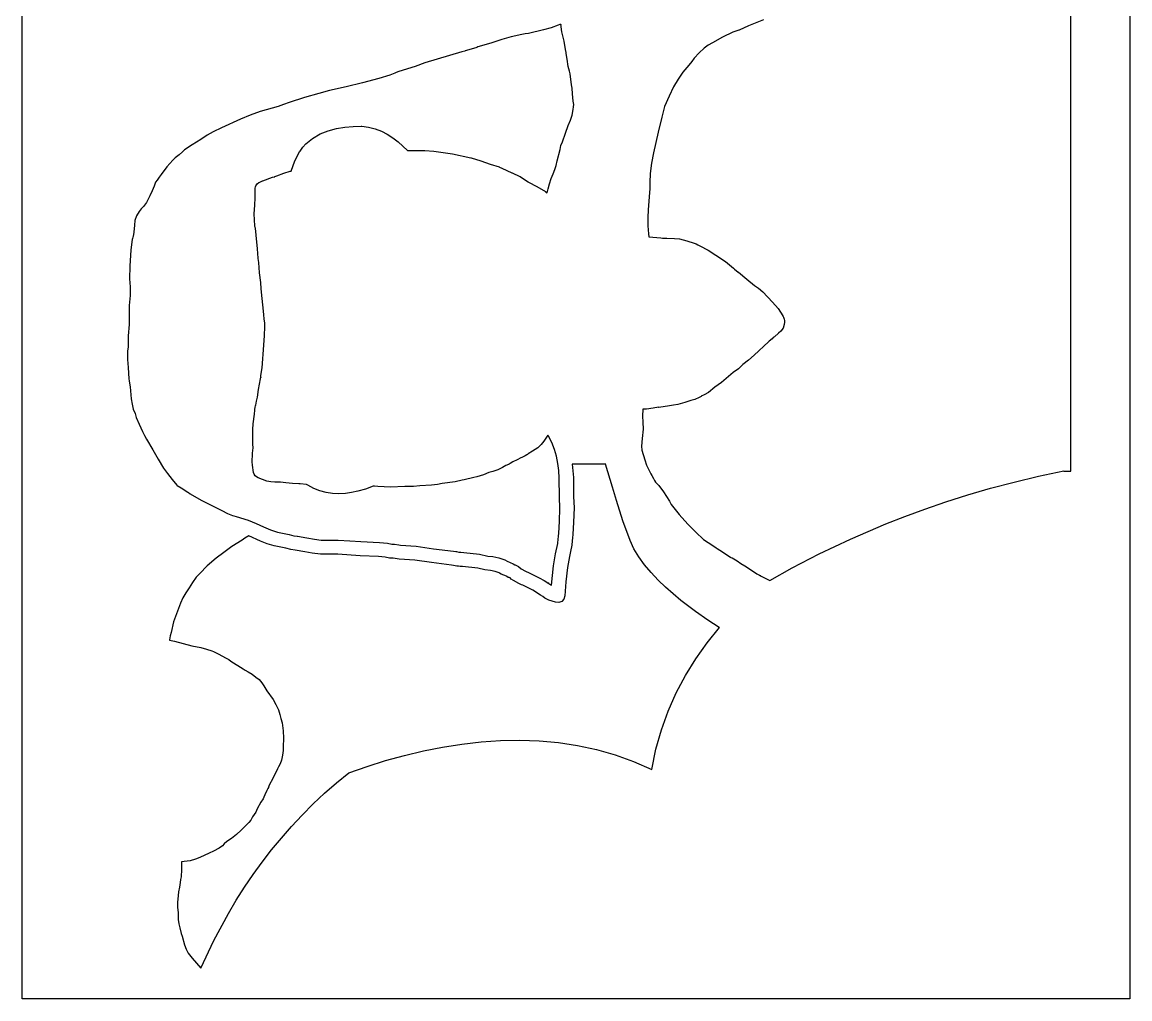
# Model space of a CAD drawing. Extents: x 2 to 598, y 977 to 2998.
# Drawn here: x 2 to 379.6, y 1807 to 2139.8 of the extents above; entities that cross this region are included whole.
import ezdxf

# ---------------------------------------------------------------- set-up
doc = ezdxf.new("R2010")
doc.units = 0

msp = doc.modelspace()

# ---------------------------------------------------------------- linework, layer by layer
at = {"layer": 'Calque 1'}
for p, q in [((359.499, 1986.87), (359.499, 2166.13)), ((179.75628, 2137.17828), (174.58244, 2135.97318)), ((182.304131, 2137.90999), (179.75628, 2137.17828)), ((184.7136, 2138.80712), (182.304131, 2137.90999)), ((185.3301, 2139.08669), (184.7136, 2138.80712)), ((185.5952, 2139.10479), (185.3301, 2139.08669)), ((185.595597, 2139.10767), (185.5952, 2139.10479)), ((185.948547, 2136.58792), (185.595597, 2139.10767)), ((246.27178, 2137.13287), (244.2595, 2136.45333)), ((246.35858, 2137.17007), (246.27178, 2137.13287)), ((249.59559, 2138.59531), (246.35858, 2137.17007)), ((254.75806, 2140.58588), (249.59559, 2138.59531)), ((165.474129, 2133.946719), (162.14547, 2132.79612)), ((168.66703, 2134.89418), (165.474129, 2133.946719)), ((172.3557, 2135.59129), (168.66703, 2134.89418)), ((173.41351, 2135.83831), (172.3557, 2135.59129)), ((174.58244, 2135.97318), (173.41351, 2135.83831)), ((186.740227, 2133.40259), (185.948547, 2136.58792)), ((187.194987, 2130.51077), (186.740227, 2133.40259)), ((240.741517, 2134.721778), (237.28421, 2132.78792)), ((244.2595, 2136.45333), (240.741517, 2134.721778)), ((151.89705, 2129.74566), (143.434, 2127.18974)), ((152.88045, 2130.00559), (151.89705, 2129.74566)), ((152.97135, 2130.02109), (152.88045, 2130.00559)), ((155.03686, 2130.58643), (152.97135, 2130.02109)), ((156.96181, 2131.19621), (155.03686, 2130.58643)), ((157.36178, 2131.39258), (156.96181, 2131.19621)), ((157.74884, 2131.51402), (157.36178, 2131.39258)), ((162.14547, 2132.79612), (157.74884, 2131.51402)), ((187.451297, 2129.49637), (187.194987, 2130.51077)), ((234.48387, 2131.03144), (232.742305, 2129.431359)), ((235.837919, 2131.99191), (234.48387, 2131.03144)), ((237.28421, 2132.78792), (235.837919, 2131.99191)), ((139.31022, 2126.00997), (135.98277, 2124.75165)), ((143.434, 2127.18974), (139.31022, 2126.00997)), ((187.447783, 2129.485911), (187.451297, 2129.49637)), ((187.481999, 2129.232134), (187.447783, 2129.485911)), ((187.589277, 2128.42873), (187.481999, 2129.232134)), ((187.731387, 2127.25723), (187.589277, 2128.42873)), ((188.159777, 2124.7256), (187.731387, 2127.25723)), ((230.31151, 2126.46066), (229.30486, 2125.17185)), ((231.07994, 2127.63216), (230.31151, 2126.46066)), ((232.742305, 2129.431359), (231.07994, 2127.63216)), ((129.00491, 2122.44533), (127.32387, 2121.82728)), ((129.30308, 2122.58279), (129.00491, 2122.44533)), ((129.48033, 2122.70733), (129.30308, 2122.58279)), ((130.37123, 2123.04167), (129.48033, 2122.70733)), ((135.98277, 2124.75165), (130.37123, 2123.04167)), ((188.551487, 2123.20114), (188.159777, 2124.7256)), ((188.756127, 2122.19759), (188.551487, 2123.20114)), ((189.207777, 2118.53321), (188.756127, 2122.19759)), ((227.2347, 2122.76734), (225.572302, 2120.41275)), ((229.30486, 2125.17185), (227.2347, 2122.76734)), ((118.041789, 2119.159268), (112.50149, 2117.8208)), ((123.62849, 2120.65267), (118.041789, 2119.159268)), ((127.32387, 2121.82728), (123.62849, 2120.65267)), ((189.497687, 2117.4077), (189.207777, 2118.53321)), ((225.572302, 2120.41275), (224.02818, 2117.77385)), ((103.14547, 2115.48348), (98.25016, 2114.14971)), ((106.74008, 2116.5475), (103.14547, 2115.48348)), ((112.50149, 2117.8208), (106.74008, 2116.5475)), ((189.640259, 2115.442206), (189.497687, 2117.4077)), ((189.808257, 2112.97851), (189.640259, 2115.442206)), ((222.58279, 2114.66913), (220.98288, 2111.08433)), ((224.02818, 2117.77385), (222.58279, 2114.66913)), ((89.22643, 2111.14162), (83.0821, 2109.36706)), ((91.1121, 2111.75192), (89.22643, 2111.14162)), ((92.96418, 2112.4356), (91.1121, 2111.75192)), ((98.25016, 2114.14971), (92.96418, 2112.4356)), ((190.025817, 2111.7915), (189.808257, 2112.97851)), ((189.866097, 2110.06138), (189.980817, 2110.99775)), ((189.980817, 2110.99775), (190.025817, 2111.7915)), ((220.98288, 2111.08433), (220.05943, 2107.47473)), ((79.751196, 2108.16457), (76.459609, 2106.824565)), ((83.0821, 2109.36706), (79.751196, 2108.16457)), ((188.896127, 2106.39235), (189.481274, 2108.135886)), ((189.481274, 2108.135886), (189.866097, 2110.06138)), ((220.05943, 2107.47473), (218.76131, 2102.34895)), ((69.947, 2103.82889), (67.1234, 2102.52665)), ((76.459609, 2106.824565), (69.947, 2103.82889)), ((106.274406, 2102.840756), (109.109486, 2103.608673)), ((109.109486, 2103.608673), (111.987903, 2104.08967)), ((111.987903, 2104.08967), (114.84228, 2104.331936)), ((114.84228, 2104.331936), (117.605237, 2104.38366)), ((117.605237, 2104.38366), (117.741667, 2104.37866)), ((117.741667, 2104.37866), (120.087374, 2104.072774)), ((120.087374, 2104.072774), (122.321692, 2103.498128)), ((122.321692, 2103.498128), (124.444794, 2102.684793)), ((187.177377, 2101.98952), (188.094117, 2104.68548)), ((188.094117, 2104.68548), (188.896127, 2106.39235)), ((62.90299, 2099.90355), (59.933013, 2098.08668)), ((65.069333, 2101.308861), (62.90299, 2099.90355)), ((67.1234, 2102.52665), (65.069333, 2101.308861)), ((98.702979, 2098.333597), (101.003774, 2100.251407)), ((101.003774, 2100.251407), (103.550042, 2101.737731)), ((103.550042, 2101.737731), (106.274406, 2102.840756)), ((124.444794, 2102.684793), (126.456851, 2101.662841)), ((126.456851, 2101.662841), (128.358034, 2100.462343)), ((128.358034, 2100.462343), (130.148517, 2099.113369)), ((186.146427, 2099.06153), (187.177377, 2101.98952)), ((218.76131, 2102.34895), (217.186494, 2095.29026)), ((56.624822, 2095.70484), (55.496212, 2094.60155)), ((57.35191, 2096.32702), (56.624822, 2095.70484)), ((59.933013, 2098.08668), (57.35191, 2096.32702)), ((94.918253, 2092.60644), (96.676277, 2095.87671)), ((96.676277, 2095.87671), (96.715037, 2095.93611)), ((96.715037, 2095.93611), (97.66569, 2097.197825)), ((97.66569, 2097.197825), (98.702979, 2098.333597)), ((130.148517, 2099.113369), (133.398067, 2096.09028)), ((133.398067, 2096.09028), (136.297627, 2096.07478)), ((136.297627, 2096.07478), (139.244906, 2096.087355)), ((139.244906, 2096.087355), (142.287967, 2095.90838)), ((142.287967, 2095.90838), (142.336567, 2095.90138)), ((142.336567, 2095.90138), (148.697417, 2094.94846)), ((184.386327, 2092.57252), (185.381617, 2096.42913)), ((185.381617, 2096.42913), (185.628117, 2097.7629)), ((185.628117, 2097.7629), (186.146427, 2099.06153)), ((53.397111, 2092.79236), (51.372316, 2090.500993)), ((54.213082, 2093.56389), (53.397111, 2092.79236)), ((55.496212, 2094.60155), (54.213082, 2093.56389)), ((93.672847, 2089.11795), (94.918253, 2092.60644)), ((148.697417, 2094.94846), (154.991097, 2093.59506)), ((154.991097, 2093.59506), (155.014297, 2093.58806)), ((155.014297, 2093.58806), (158.391867, 2092.57882)), ((158.391867, 2092.57882), (161.516747, 2091.47966)), ((184.082987, 2091.01189), (184.386327, 2092.57252)), ((217.186494, 2095.29026), (216.540978, 2091.779693)), ((51.372316, 2090.500993), (49.376171, 2087.91927)), ((88.773408, 2087.49898), (91.190116, 2088.368622)), ((91.190116, 2088.368622), (93.410848, 2089.02705)), ((93.410848, 2089.02705), (93.672847, 2089.11795)), ((161.516747, 2091.47966), (161.546747, 2091.46966)), ((161.546747, 2091.46966), (164.593587, 2090.49142)), ((164.593587, 2090.49142), (164.683487, 2090.46252)), ((164.683487, 2090.46252), (164.715487, 2090.44652)), ((164.715487, 2090.44652), (165.475647, 2090.06205)), ((165.475647, 2090.06205), (165.485647, 2090.05905)), ((165.485647, 2090.05905), (168.956747, 2088.51702)), ((168.956747, 2088.51702), (169.002747, 2088.49582)), ((169.002747, 2088.49582), (171.657887, 2087.25455)), ((182.321282, 2086.56955), (182.999934, 2088.209144)), ((182.999934, 2088.209144), (183.626481, 2089.677338)), ((183.626481, 2089.677338), (184.082987, 2091.01189)), ((216.05657, 2088.28575), (215.97747, 2085.15623)), ((216.540978, 2091.779693), (216.05657, 2088.28575)), ((47.458459, 2085.28687), (47.037813, 2083.93812)), ((47.997444, 2085.9907), (47.458459, 2085.28687)), ((48.719364, 2087.06557), (47.997444, 2085.9907)), ((49.376171, 2087.91927), (48.719364, 2087.06557)), ((81.676479, 2084.057649), (82.126259, 2084.71162)), ((82.126259, 2084.71162), (82.714463, 2085.243161)), ((82.714463, 2085.243161), (83.008893, 2085.3674)), ((83.008893, 2085.3674), (83.482766, 2085.58702)), ((83.482766, 2085.58702), (83.898872, 2085.759977)), ((83.898872, 2085.759977), (83.990228, 2085.79321)), ((83.990228, 2085.79321), (84.018138, 2085.80351)), ((84.018138, 2085.80351), (87.317678, 2086.97243)), ((87.317678, 2086.97243), (87.345588, 2086.98273)), ((87.345588, 2086.98273), (88.119184, 2087.16515)), ((88.119184, 2087.16515), (88.179924, 2087.221279)), ((88.179924, 2087.221279), (88.773408, 2087.49898)), ((171.657887, 2087.25455), (171.710087, 2087.22975)), ((171.710087, 2087.22975), (171.896127, 2087.10987)), ((171.896127, 2087.10987), (174.515087, 2085.42263)), ((174.515087, 2085.42263), (174.613287, 2085.35903)), ((174.613287, 2085.35903), (177.451877, 2083.84698)), ((181.326567, 2083.08266), (181.708457, 2084.7208)), ((181.708457, 2084.7208), (182.321282, 2086.56955)), ((215.97747, 2085.15623), (215.99147, 2083.07264)), ((45.57692, 2080.61997), (44.33358, 2078.42062)), ((46.284887, 2082.3625), (45.57692, 2080.61997)), ((47.037813, 2083.93812), (46.284887, 2082.3625)), ((81.429161, 2081.57176), (81.438961, 2082.68746)), ((81.446591, 2080.43335), (81.429161, 2081.57176)), ((81.438961, 2082.68746), (81.483921, 2083.25745)), ((81.483921, 2083.25745), (81.570221, 2083.68429)), ((81.570221, 2083.68429), (81.676479, 2084.057649)), ((177.451877, 2083.84698), (180.366427, 2082.08584)), ((180.366427, 2082.08584), (180.397427, 2082.06774)), ((180.397427, 2082.06774), (180.916777, 2081.67344)), ((180.916777, 2081.67344), (181.326567, 2083.08266)), ((215.82404, 2081.8324), (215.36618, 2075.94336)), ((215.99147, 2083.07264), (215.82404, 2081.8324)), ((43.365164, 2076.97058), (42.573481, 2076.17838)), ((44.33358, 2078.42062), (43.365164, 2076.97058)), ((81.0912, 2074.52), (81.257398, 2077.446896)), ((81.257398, 2077.446896), (81.463271, 2079.99925)), ((81.463271, 2079.99925), (81.446591, 2080.43335)), ((40.986113, 2073.793089), (40.40305, 2072.29421)), ((41.88875, 2075.28938), (40.986113, 2073.793089)), ((42.580181, 2076.18338), (41.88875, 2075.28938)), ((42.573481, 2076.17838), (42.580181, 2076.18338)), ((81.091186, 2074.50526), (81.0912, 2074.52)), ((81.3413, 2070.49), (81.091186, 2074.50526)), ((215.36618, 2075.94336), (215.273055, 2073.294329)), ((215.273055, 2073.294329), (215.30518, 2070.42845)), ((40.261837, 2070.687199), (40.048549, 2068.31926)), ((40.40305, 2072.29421), (40.261837, 2070.687199)), ((81.341329, 2070.47273), (81.3413, 2070.49)), ((81.46897, 2069.84951), (81.341329, 2070.47273)), ((81.50204, 2069.68931), (81.46897, 2069.84951)), ((81.732, 2067.26), (81.50204, 2069.68931)), ((215.30518, 2070.42845), (215.52894, 2067.71078)), ((39.50233, 2065.77213), (39.07445, 2062.23023)), ((39.57364, 2066.12405), (39.50233, 2065.77213)), ((39.744689, 2066.57467), (39.57364, 2066.12405)), ((39.799469, 2066.82426), (39.744689, 2066.57467)), ((40.048549, 2068.31926), (39.799469, 2066.82426)), ((81.732019, 2067.25207), (81.732, 2067.26)), ((82.2493, 2062.58), (81.732019, 2067.25207)), ((215.52894, 2067.71078), (215.62094, 2066.74288)), ((215.62094, 2066.74288), (219.65325, 2066.31139)), ((219.65325, 2066.31139), (220.23474, 2066.259953)), ((220.23474, 2066.259953), (220.27698, 2066.26019)), ((220.27698, 2066.26019), (221.79885, 2066.26519)), ((221.79885, 2066.26519), (224.39301, 2066.10965)), ((224.39301, 2066.10965), (226.03426, 2065.96495)), ((226.03426, 2065.96495), (228.599241, 2065.330175)), ((39.07445, 2062.23023), (38.667239, 2056.72772)), ((82.249234, 2062.57037), (82.2493, 2062.58)), ((82.401163, 2059.36436), (82.249234, 2062.57037)), ((228.599241, 2065.330175), (231.03343, 2064.53145)), ((231.03343, 2064.53145), (231.70678, 2064.28392)), ((231.70678, 2064.28392), (232.32586, 2063.96869)), ((232.32586, 2063.96869), (233.00902, 2063.60799)), ((233.00902, 2063.60799), (235.794862, 2062.141788)), ((235.794862, 2062.141788), (238.48673, 2060.43971)), ((82.574279, 2058.51325), (82.401163, 2059.36436)), ((82.620269, 2058.03473), (82.574279, 2058.51325)), ((82.813539, 2056.03072), (82.620269, 2058.03473)), ((238.48673, 2060.43971), (241.72167, 2058.26723)), ((241.72167, 2058.26723), (244.4228, 2056.01311)), ((38.667239, 2056.72772), (38.642439, 2052.37191)), ((82.875549, 2054.66026), (82.813539, 2056.03072)), ((82.885349, 2054.4582), (82.875549, 2054.66026)), ((83.320981, 2051.10699), (82.885349, 2054.4582)), ((244.4228, 2056.01311), (244.80934, 2055.69065)), ((244.80934, 2055.69065), (246.11727, 2054.70207)), ((246.11727, 2054.70207), (246.19217, 2054.64007)), ((246.19217, 2054.64007), (249.019776, 2052.292546)), ((38.642439, 2052.37191), (38.797129, 2049.694384)), ((83.437253, 2049.01254), (83.320981, 2051.10699)), ((249.019776, 2052.292546), (251.67555, 2050.13079)), ((38.802119, 2046.72471), (38.480175, 2043.25981)), ((38.797129, 2049.694384), (38.802119, 2046.72471)), ((84.341074, 2040.25545), (83.437253, 2049.01254)), ((251.67555, 2050.13079), (252.97987, 2049.21456)), ((252.97987, 2049.21456), (254.51311, 2047.96296)), ((254.51311, 2047.96296), (257.80386, 2044.46808)), ((38.480175, 2043.25981), (38.46777, 2040.209136)), ((257.80386, 2044.46808), (259.715955, 2042.25247)), ((38.46777, 2040.209136), (38.432115, 2036.84728)), ((84.441326, 2038.57597), (84.341074, 2040.25545)), ((259.715955, 2042.25247), (261.2667, 2039.72936)), ((261.281178, 2039.705847), (261.257988, 2039.768669)), ((261.257988, 2039.768669), (261.51785, 2039.3361)), ((261.2667, 2039.72936), (261.281178, 2039.705847)), ((261.51785, 2039.3361), (261.762992, 2038.661865)), ((38.432115, 2036.84728), (38.110688, 2032.97723)), ((84.67077, 2037.43288), (84.441326, 2038.57597)), ((84.619129, 2033.01357), (84.720932, 2036.017)), ((84.7209, 2036.08), (84.67077, 2037.43288)), ((84.720932, 2036.017), (84.7209, 2036.08)), ((261.36283, 2035.60713), (260.58148, 2034.52244)), ((261.77521, 2036.7683), (261.36283, 2035.60713)), ((261.762992, 2038.661865), (261.84651, 2038.13307)), ((261.84651, 2037.66592), (261.77521, 2036.7683)), ((261.84651, 2038.13307), (261.84651, 2037.66592)), ((38.110688, 2032.97723), (38.110688, 2029.17953)), ((84.335942, 2029.8086), (84.619129, 2033.01357)), ((257.62714, 2031.96549), (256.66337, 2031.16657)), ((257.99352, 2032.33808), (257.62714, 2031.96549)), ((258.43174, 2032.65072), (257.99352, 2032.33808)), ((259.82959, 2033.84599), (258.43174, 2032.65072)), ((260.58148, 2034.52244), (259.82959, 2033.84599)), ((37.921552, 2027.6959), (37.883312, 2026.2593)), ((38.110688, 2029.17953), (37.921552, 2027.6959)), ((83.825896, 2022.05878), (84.335942, 2029.8056)), ((84.335942, 2029.8056), (84.335942, 2029.8086)), ((256.39875, 2030.90612), (251.56959, 2026.34309)), ((256.69537, 2031.25597), (256.39875, 2030.90612)), ((256.66337, 2031.16657), (256.69537, 2031.25597)), ((37.883312, 2026.2593), (37.883829, 2026.2573)), ((37.883829, 2026.2573), (37.899329, 2024.90441)), ((37.8881, 2024.91), (37.8871, 2024.918)), ((37.8871, 2024.918), (37.8871, 2024.91)), ((37.8871, 2024.91), (37.8881, 2024.91)), ((37.899329, 2024.90441), (37.887959, 2024.90493)), ((37.887959, 2024.90493), (38.184065, 2022.1392)), ((249.56043, 2024.66203), (247.67475, 2023.20269)), ((251.55669, 2026.33169), (249.56043, 2024.66203)), ((251.56959, 2026.34309), (251.55669, 2026.33169)), ((38.184065, 2022.1392), (38.414025, 2018.29706)), ((83.381479, 2019.31476), (83.503435, 2020.11833)), ((83.503435, 2020.11833), (83.825896, 2022.05878)), ((244.41862, 2020.41784), (240.44057, 2017.02787)), ((246.20301, 2021.71182), (244.41862, 2020.41784)), ((247.216867, 2022.692256), (246.20301, 2021.71182)), ((247.67475, 2023.20269), (247.216867, 2022.692256)), ((38.414025, 2018.29706), (38.471905, 2017.65317)), ((38.471905, 2017.65317), (38.530815, 2017.39893)), ((38.530815, 2017.39893), (38.568535, 2017.20462)), ((38.568535, 2017.20462), (38.621765, 2016.84392)), ((38.621765, 2016.84392), (38.778345, 2015.55253)), ((82.53659, 2014.62058), (83.269879, 2018.30407)), ((83.269879, 2018.30707), (83.358759, 2018.90807)), ((83.269879, 2018.30407), (83.269879, 2018.30707)), ((83.358759, 2018.73547), (83.368559, 2018.99385)), ((83.358759, 2018.90807), (83.358759, 2018.73547)), ((83.368559, 2018.99385), (83.381479, 2019.31476)), ((240.44057, 2017.02787), (238.15492, 2015.41143)), ((38.778345, 2015.55253), (39.191015, 2011.497289)), ((82.200693, 2012.10197), (82.53659, 2014.61758)), ((82.53659, 2014.61758), (82.53659, 2014.62058)), ((234.52207, 2012.84776), (233.45857, 2012.3434)), ((235.97779, 2013.67924), (234.52207, 2012.84776)), ((238.15492, 2015.41143), (235.97779, 2013.67924)), ((39.191015, 2011.497289), (39.461142, 2009.64969)), ((39.461142, 2009.64969), (39.876985, 2007.98141)), ((81.429681, 2008.5549), (81.597089, 2009.247594)), ((81.597089, 2009.247594), (81.642592, 2009.34324)), ((81.639487, 2009.27578), (81.921641, 2010.69844)), ((81.642592, 2009.34324), (81.639487, 2009.27578)), ((81.921641, 2010.69844), (82.200693, 2012.10197)), ((221.954347, 2008.95733), (219.74519, 2008.61701)), ((223.99093, 2009.37097), (221.954347, 2008.95733)), ((225.51642, 2009.60248), (223.99093, 2009.37097)), ((227.8708, 2010.20968), (225.51642, 2009.60248)), ((229.98333, 2010.86287), (227.8708, 2010.20968)), ((231.30056, 2011.27318), (229.98333, 2010.86287)), ((232.79453, 2011.90002), (231.30056, 2011.27318)), ((233.479627, 2012.304121), (232.79453, 2011.90002)), ((233.45857, 2012.3434), (233.552299, 2012.377218)), ((233.552299, 2012.377218), (233.479627, 2012.304121)), ((39.876985, 2007.98141), (40.472814, 2006.43009)), ((40.472814, 2006.43009), (40.826797, 2005.16815)), ((40.826797, 2005.16815), (41.83248, 2002.869918)), ((80.72638, 2002.94856), (81.211621, 2006.27601)), ((81.211217, 2006.282304), (81.235391, 2006.56591)), ((81.211621, 2006.27601), (81.211217, 2006.282304)), ((81.235391, 2006.56591), (81.292231, 2007.25217)), ((81.292231, 2007.25217), (81.354241, 2007.96066)), ((81.354241, 2007.96066), (81.419351, 2008.5384)), ((81.419351, 2008.5384), (81.429681, 2008.5549)), ((213.57671, 2007.974), (213.45113, 2005.5819)), ((213.45113, 2005.5819), (213.569172, 2003.493616)), ((214.757, 2007.99), (213.57671, 2007.974)), ((214.77287, 2007.98941), (214.757, 2007.99)), ((214.79097, 2007.99241), (214.77287, 2007.98941)), ((217.12158, 2008.30867), (214.79097, 2007.99241)), ((218.92767, 2008.61201), (217.12158, 2008.30867)), ((218.986105, 2008.577723), (218.92767, 2008.61201)), ((219.74519, 2008.61701), (218.986105, 2008.577723)), ((41.83248, 2002.869918), (43.065937, 2000.38498)), ((80.6871, 2001.16), (80.71604, 2002.90046)), ((80.71604, 2002.90046), (80.72638, 2002.94856)), ((213.569172, 2003.493616), (213.63614, 2001.10207)), ((43.065937, 2000.38498), (43.68398, 1999.030858)), ((43.68398, 1999.030858), (44.359397, 1997.77014)), ((44.359397, 1997.77014), (46.569597, 1994.10114)), ((80.6401, 1996.15), (80.68713, 2001.16262)), ((80.68713, 2001.16262), (80.6871, 2001.16)), ((181.207906, 1999.09484), (179.804289, 1997.014928)), ((181.236806, 1999.13884), (181.207906, 1999.09484)), ((181.428526, 1998.78794), (181.236806, 1999.13884)), ((182.525255, 1996.545603), (181.428526, 1998.78794)), ((213.381085, 1998.003775), (213.16278, 1995.36499)), ((213.63614, 2001.10207), (213.381085, 1998.003775)), ((46.569597, 1994.10114), (48.407412, 1990.896278)), ((80.525858, 1992.7667), (80.648848, 1994.0922)), ((80.640059, 1996.1215), (80.6401, 1996.15)), ((80.747029, 1994.6865), (80.640059, 1996.1215)), ((80.648848, 1994.0922), (80.757369, 1994.5805)), ((80.757369, 1994.5805), (80.747029, 1994.6865)), ((177.790546, 1994.83564), (176.012809, 1993.604178)), ((178.902041, 1995.90576), (177.790546, 1994.83564)), ((179.804289, 1997.014928), (178.902041, 1995.90576)), ((183.461476, 1994.22024), (182.525255, 1996.545603)), ((184.153462, 1991.909518), (183.461476, 1994.22024)), ((213.16278, 1995.36499), (213.162, 1995.37)), ((213.162, 1995.37), (213.28499, 1993.9908)), ((213.28499, 1993.9908), (214.26271, 1990.6488)), ((48.407412, 1990.896278), (50.167827, 1987.90974)), ((80.446798, 1989.9855), (80.525858, 1992.7667)), ((80.521728, 1988.8719), (80.446798, 1989.9855)), ((169.264456, 1989.96514), (168.320846, 1989.40914)), ((170.725866, 1990.64574), (169.264456, 1989.96514)), ((171.955256, 1991.35524), (170.725866, 1990.64574)), ((172.313886, 1991.49834), (171.955256, 1991.35524)), ((173.440946, 1992.03844), (172.313886, 1991.49834)), ((174.023856, 1992.40534), (173.440946, 1992.03844)), ((174.231086, 1992.54684), (174.023856, 1992.40534)), ((174.380946, 1992.66114), (174.231086, 1992.54684)), ((174.432646, 1992.71514), (174.380946, 1992.66114)), ((174.446046, 1992.72514), (174.432646, 1992.71514)), ((176.012809, 1993.604178), (174.446046, 1992.72514)), ((184.622711, 1989.49989), (184.153462, 1991.909518)), ((214.26271, 1990.6488), (214.78981, 1988.8541)), ((50.167827, 1987.90974), (51.546642, 1986.01044)), ((80.900516, 1986.4219), (80.521728, 1988.8719)), ((80.910316, 1986.4029), (80.900516, 1986.4219)), ((81.088029, 1985.812525), (80.910316, 1986.4029)), ((161.091796, 1986.33564), (159.284801, 1985.618303)), ((162.446281, 1986.733353), (161.091796, 1986.33564)), ((164.147416, 1987.30454), (162.446281, 1986.733353)), ((165.750684, 1988.096353), (164.147416, 1987.30454)), ((166.892476, 1988.74784), (165.750684, 1988.096353)), ((167.748746, 1989.10954), (166.892476, 1988.74784)), ((167.861406, 1989.15454), (167.748746, 1989.10954)), ((167.922406, 1989.18054), (167.861406, 1989.15454)), ((168.011306, 1989.22154), (167.922406, 1989.18054)), ((168.320846, 1989.40914), (168.011306, 1989.22154)), ((184.91571, 1987.006037), (184.622711, 1989.49989)), ((185.078946, 1984.44264), (184.91571, 1987.006037)), ((195.3851, 1989.2708), (189.46867, 1989.2568)), ((189.46867, 1989.2568), (189.88415, 1984.6519)), ((195.38459, 1989.264), (195.3851, 1989.2708)), ((200.915, 1989.25), (195.38459, 1989.264)), ((203.215793, 1981.3768), (200.900683, 1989.2445)), ((200.900683, 1989.2445), (200.915, 1989.24)), ((200.915, 1989.24), (200.915, 1989.25)), ((214.78981, 1988.8541), (216.34889, 1985.89)), ((348.496028, 1985.108635), (357.10031, 1986.8985)), ((357.10031, 1986.8985), (357.1, 1986.87)), ((357.1, 1986.87), (359.499, 1986.87)), ((51.546642, 1986.01044), (53.144907, 1984.02474)), ((53.144907, 1984.02474), (54.678667, 1982.08794)), ((81.404342, 1985.2949), (81.088029, 1985.812525)), ((81.441032, 1985.2539), (81.404342, 1985.2949)), ((81.880778, 1984.846062), (81.441032, 1985.2539)), ((82.4172, 1984.5568), (81.880778, 1984.846062)), ((82.44149, 1984.5388), (82.4172, 1984.5568)), ((85.43304, 1983.436), (82.44149, 1984.5388)), ((86.82409, 1983.176913), (85.43304, 1983.436)), ((88.07474, 1983.1249), (86.82409, 1983.176913)), ((90.04671, 1983.0619), (88.07474, 1983.1249)), ((91.83471, 1982.8614), (90.04671, 1983.0619)), ((94.16428, 1982.6469), (91.83471, 1982.8614)), ((96.3626, 1982.51), (94.16428, 1982.6469)), ((96.52623, 1982.50644), (96.3626, 1982.51)), ((96.780995, 1982.50644), (96.52623, 1982.50644)), ((98.948825, 1982.32144), (96.780995, 1982.50644)), ((99.414946, 1982.10024), (98.948825, 1982.32144)), ((143.532284, 1982.30424), (141.572056, 1982.06814)), ((145.168736, 1982.61444), (143.532284, 1982.30424)), ((149.574146, 1983.18124), (145.168736, 1982.61444)), ((151.992606, 1983.78844), (149.574146, 1983.18124)), ((152.716596, 1983.87944), (151.992606, 1983.78844)), ((155.999596, 1984.67984), (152.716596, 1983.87944)), ((157.032606, 1984.86384), (155.999596, 1984.67984)), ((159.284801, 1985.618303), (157.032606, 1984.86384)), ((185.124946, 1977.98254), (185.078946, 1984.44264)), ((189.88415, 1984.6519), (189.93115, 1978.1536)), ((216.34889, 1985.89), (216.68737, 1985.3706)), ((216.68737, 1985.3706), (217.24857, 1984.365)), ((217.24857, 1984.365), (217.50541, 1983.6487)), ((217.50541, 1983.6487), (217.94156, 1983.0881)), ((217.94156, 1983.0881), (219.00661, 1981.8938)), ((332.109963, 1981.014068), (340.162985, 1983.139506)), ((340.162985, 1983.139506), (348.496028, 1985.108635)), ((54.678667, 1982.08794), (54.881239, 1981.89874)), ((54.881239, 1981.89874), (56.198989, 1981.17584)), ((56.198989, 1981.17584), (58.439159, 1979.70254)), ((58.439159, 1979.70254), (58.674287, 1979.50614)), ((58.674287, 1979.50614), (58.763687, 1979.40174)), ((58.763687, 1979.40174), (59.27115, 1979.08444)), ((59.27115, 1979.08444), (63.00765, 1976.966253)), ((101.391567, 1980.968244), (99.414946, 1982.10024)), ((103.461727, 1980.122493), (101.391567, 1980.968244)), ((105.599807, 1979.545228), (103.461727, 1980.122493)), ((107.780187, 1979.21869), (105.599807, 1979.545228)), ((109.97725, 1979.125121), (107.780187, 1979.21869)), ((112.165377, 1979.246762), (109.97725, 1979.125121)), ((114.318948, 1979.565854), (112.165377, 1979.246762)), ((116.412346, 1980.06464), (114.318948, 1979.565854)), ((119.081765, 1980.72059), (116.412346, 1980.06464)), ((121.605826, 1981.70744), (119.081765, 1980.72059)), ((122.116906, 1981.70744), (121.605826, 1981.70744)), ((123.289966, 1981.58444), (122.116906, 1981.70744)), ((127.510376, 1981.39744), (123.289966, 1981.58444)), ((132.500256, 1981.60364), (127.510376, 1981.39744)), ((135.448396, 1981.60364), (132.500256, 1981.60364)), ((137.587796, 1981.86814), (135.448396, 1981.60364)), ((141.572056, 1982.06814), (137.587796, 1981.86814)), ((204.553693, 1976.8282), (203.215793, 1981.3768)), ((219.00661, 1981.8938), (220.58739, 1979.7611)), ((220.58739, 1979.7611), (222.61931, 1976.5954)), ((316.879111, 1976.386082), (324.345744, 1978.755275)), ((324.345744, 1978.755275), (332.109963, 1981.014068)), ((63.00765, 1976.966253), (66.93735, 1974.97984)), ((66.93735, 1974.97984), (70.11648, 1973.43314)), ((185.308916, 1974.26954), (185.124946, 1977.98254)), ((189.93115, 1978.1536), (190.11719, 1974.359)), ((206.810533, 1969.8818), (204.553693, 1976.8282)), ((222.61931, 1976.5954), (223.23529, 1975.4534)), ((223.23529, 1975.4534), (225.935811, 1972.043675)), ((309.718843, 1973.929444), (316.879111, 1976.386082)), ((70.11648, 1973.43314), (72.020355, 1972.456528)), ((72.020355, 1972.456528), (73.72143, 1971.67514)), ((73.72143, 1971.67514), (73.646527, 1971.707724)), ((73.646527, 1971.707724), (73.746453, 1971.681565)), ((73.746453, 1971.681565), (74.1767, 1971.56454)), ((74.1767, 1971.56454), (74.988536, 1971.37224)), ((74.988536, 1971.37224), (79.081306, 1970.09334)), ((185.171456, 1969.63984), (185.308916, 1974.26954)), ((190.11719, 1974.359), (189.97663, 1969.4239)), ((225.935811, 1972.043675), (228.9538, 1968.8093)), ((296.352535, 1968.84565), (302.873724, 1971.408315)), ((302.873724, 1971.408315), (309.718843, 1973.929444)), ((79.081306, 1970.09334), (81.781237, 1968.989587)), ((81.781237, 1968.989587), (84.299959, 1967.846665)), ((84.299959, 1967.846665), (86.691889, 1966.825581)), ((184.975606, 1965.73314), (185.171456, 1969.63984)), ((189.97663, 1969.4239), (189.75597, 1965.205)), ((209.224723, 1963.1799), (206.810533, 1969.8818)), ((228.9538, 1968.8093), (231.634738, 1965.997125)), ((284.317074, 1963.687531), (296.352535, 1968.84565)), ((77.91891, 1964.0442), (77.002687, 1963.3532)), ((77.93545, 1964.0542), (77.91891, 1964.0442)), ((79.21703, 1964.7983), (77.93545, 1964.0542)), ((83.295571, 1962.968425), (79.21703, 1964.7983)), ((86.691889, 1966.825581), (89.011446, 1966.08734)), ((89.011446, 1966.08734), (93.003966, 1965.23624)), ((93.003966, 1965.23624), (94.571826, 1964.81554)), ((94.571826, 1964.81554), (95.782606, 1964.65534)), ((95.782606, 1964.65534), (95.822396, 1964.64534)), ((95.822396, 1964.64534), (99.071806, 1964.11564)), ((99.071806, 1964.11564), (101.66522, 1963.666915)), ((101.66522, 1963.666915), (103.937656, 1963.36744)), ((184.629376, 1962.37524), (184.792156, 1964.71874)), ((184.792156, 1964.71874), (184.975606, 1965.73314)), ((189.56942, 1964.1622), (189.521785, 1963.120713)), ((189.75597, 1965.205), (189.56942, 1964.1622)), ((231.634738, 1965.997125), (234.2031, 1963.5559)), ((234.2031, 1963.5559), (235.785233, 1962.481775)), ((273.682713, 1958.638725), (284.317074, 1963.687531)), ((73.468017, 1961.1167), (70.793967, 1959.168062)), ((77.002687, 1963.3532), (73.468017, 1961.1167)), ((85.517006, 1962.112419), (83.295571, 1962.968425)), ((87.91727, 1961.4135), (85.517006, 1962.112419)), ((91.88344, 1960.5681), (87.91727, 1961.4135)), ((93.60168, 1960.1139), (91.88344, 1960.5681)), ((95.02795, 1959.9144), (93.60168, 1960.1139)), ((98.35746, 1959.3708), (95.02795, 1959.9144)), ((103.937656, 1963.36744), (109.717146, 1963.32044)), ((109.717146, 1963.32044), (113.686405, 1963.086228)), ((113.686405, 1963.086228), (117.435546, 1962.83064)), ((117.435546, 1962.83064), (123.832046, 1962.54324)), ((123.832046, 1962.54324), (126.578656, 1962.30974)), ((126.578656, 1962.30974), (128.022496, 1961.95214)), ((128.022496, 1961.95214), (128.903056, 1961.92314)), ((128.903056, 1961.92314), (130.358266, 1961.72884)), ((130.358266, 1961.72884), (130.441211, 1961.709965)), ((130.441211, 1961.709965), (130.980456, 1961.66484)), ((130.980456, 1961.66484), (136.347046, 1961.30054)), ((136.347046, 1961.30054), (142.247466, 1960.41434)), ((142.247466, 1960.41434), (149.020176, 1959.56994)), ((183.830986, 1958.71034), (184.607676, 1962.23364)), ((184.607676, 1962.23364), (184.629376, 1962.37524)), ((189.3684, 1961.5804), (188.963293, 1959.470288)), ((189.521785, 1963.120713), (189.3684, 1961.5804)), ((210.507936, 1960.3954), (209.224723, 1963.1799)), ((212.171682, 1957.63494), (210.507936, 1960.3954)), ((235.785233, 1962.481775), (237.72639, 1961.3163)), ((237.72639, 1961.3163), (238.53565, 1960.7514)), ((238.53565, 1960.7514), (238.60335, 1960.7014)), ((238.60335, 1960.7014), (238.94235, 1960.4332)), ((238.94235, 1960.4332), (239.81207, 1959.9511)), ((239.81207, 1959.9511), (243.40823, 1957.528)), ((68.183067, 1957.1355), (65.025117, 1954.5533)), ((70.793967, 1959.168062), (68.183067, 1957.1355)), ((100.840593, 1958.928288), (98.35746, 1959.3708)), ((103.67393, 1958.576), (100.840593, 1958.928288)), ((106.7541, 1958.52125), (103.67393, 1958.576)), ((109.60432, 1958.522), (106.7541, 1958.52125)), ((117.24985, 1958.0342), (109.60432, 1958.522)), ((123.48874, 1957.7567), (117.24985, 1958.0342)), ((125.78576, 1957.5774), (123.48874, 1957.7567)), ((127.25906, 1957.2151), (125.78576, 1957.5774)), ((128.50756, 1957.1411), (127.25906, 1957.2151)), ((129.105257, 1957.094725), (128.50756, 1957.1411)), ((129.15868, 1957.0851), (129.105257, 1957.094725)), ((130.54723, 1956.8872), (129.15868, 1957.0851)), ((135.82597, 1956.5311), (130.54723, 1956.8872)), ((141.54242, 1955.6697), (135.82597, 1956.5311)), ((149.020176, 1959.56994), (149.880076, 1959.43454)), ((149.880076, 1959.43454), (150.014436, 1959.40954)), ((150.014436, 1959.40954), (150.866576, 1959.21884)), ((150.866576, 1959.21884), (150.991116, 1959.20884)), ((150.991116, 1959.20884), (151.581776, 1959.17384)), ((151.581776, 1959.17384), (152.499036, 1959.11984)), ((152.499036, 1959.11984), (157.921956, 1958.51464)), ((157.921956, 1958.51464), (160.730056, 1957.91984)), ((160.730056, 1957.91984), (162.443646, 1957.70954)), ((162.443646, 1957.70954), (164.449421, 1957.29189)), ((164.449421, 1957.29189), (166.494046, 1956.58924)), ((166.494046, 1956.58924), (167.276946, 1956.16964)), ((167.276946, 1956.16964), (169.424096, 1955.28234)), ((183.128696, 1954.56274), (183.830986, 1958.71034)), ((188.53951, 1957.7264), (187.89975, 1953.9535)), ((188.963293, 1959.470288), (188.53951, 1957.7264)), ((214.152029, 1954.91999), (212.171682, 1957.63494)), ((243.40823, 1957.528), (243.57308, 1957.4251)), ((243.57308, 1957.4251), (244.01284, 1957.268)), ((244.01284, 1957.268), (245.76416, 1956.2738)), ((245.76416, 1956.2738), (247.00698, 1955.3968)), ((264.519707, 1953.882869), (273.682713, 1958.638725)), ((65.025117, 1954.5533), (62.603047, 1951.9359)), ((148.37611, 1954.816), (141.54242, 1955.6697)), ((149.07685, 1954.7049), (148.37611, 1954.816)), ((150.222, 1954.461), (149.07685, 1954.7049)), ((150.425159, 1954.43325), (150.222, 1954.461)), ((150.44155, 1954.4374), (150.407, 1954.44)), ((150.407, 1954.44), (150.425159, 1954.43325)), ((150.50975, 1954.4274), (150.44155, 1954.4374)), ((150.71438, 1954.4154), (150.50975, 1954.4274)), ((151.31073, 1954.3804), (150.71438, 1954.4154)), ((152.1174, 1954.3344), (151.31073, 1954.3804)), ((157.29176, 1953.7561), (152.1174, 1954.3344)), ((159.75983, 1953.2197), (157.29176, 1953.7561)), ((161.70079, 1952.9675), (159.75983, 1953.2197)), ((163.226837, 1952.64745), (161.70079, 1952.9675)), ((164.59261, 1952.1846), (163.226837, 1952.64745)), ((164.701426, 1952.099825), (164.59261, 1952.1846)), ((165.33726, 1951.7815), (164.701426, 1952.099825)), ((169.424096, 1955.28234), (169.952746, 1954.95364)), ((169.952746, 1954.95364), (170.038546, 1954.92864)), ((170.038546, 1954.92864), (171.217286, 1954.33334)), ((171.217286, 1954.33334), (172.045136, 1953.59904)), ((172.045136, 1953.59904), (173.628506, 1952.74164)), ((173.628506, 1952.74164), (174.829466, 1952.23994)), ((174.829466, 1952.23994), (178.288686, 1950.49944)), ((182.409876, 1947.98074), (183.128696, 1954.56274)), ((187.89975, 1953.9535), (187.3218, 1949.104363)), ((216.385048, 1952.272022), (214.152029, 1954.91999)), ((218.806809, 1949.712505), (216.385048, 1952.272022)), ((247.00698, 1955.3968), (248.32214, 1954.6026)), ((248.32214, 1954.6026), (251.26666, 1952.5975)), ((251.26666, 1952.5975), (251.33276, 1952.5585)), ((251.33276, 1952.5585), (251.60716, 1952.3952)), ((251.60716, 1952.3952), (252.44225, 1951.8996)), ((256.89831, 1949.6036), (264.519707, 1953.882869)), ((60.112725, 1948.908675), (58.954167, 1947.0442)), ((61.359707, 1950.6992), (60.112725, 1948.908675)), ((62.603047, 1951.9359), (61.359707, 1950.6992)), ((167.08289, 1951.0777), (165.33726, 1951.7815)), ((167.18009, 1950.9697), (167.08289, 1951.0777)), ((167.705492, 1950.63585), (167.18009, 1950.9697)), ((167.95782, 1950.5573), (167.705492, 1950.63585)), ((168.33867, 1950.4349), (167.95782, 1950.5573)), ((168.71178, 1950.0509), (168.33867, 1950.4349)), ((169.50449, 1949.5207), (168.71178, 1950.0509)), ((171.25116, 1948.5755), (169.50449, 1949.5207)), ((172.244284, 1948.1016), (171.25116, 1948.5755)), ((178.288686, 1950.49944), (179.955034, 1949.536515)), ((179.955034, 1949.536515), (181.493656, 1948.49544)), ((181.493656, 1948.49544), (181.196989, 1948.74669)), ((181.196989, 1948.74669), (181.880196, 1948.34664)), ((181.880196, 1948.34664), (182.409876, 1947.98074)), ((187.3218, 1949.104363), (186.94425, 1944.3231)), ((221.353383, 1947.262911), (218.806809, 1949.712505)), ((252.44225, 1951.8996), (253.2944, 1951.3957)), ((253.2944, 1951.3957), (253.682778, 1951.1749)), ((253.760133, 1951.130144), (253.63443, 1951.1947)), ((253.63443, 1951.1947), (256.89831, 1949.6036)), ((253.682778, 1951.1749), (253.760133, 1951.130144)), ((57.809607, 1945.362275), (56.744997, 1943.6268)), ((58.954167, 1947.0442), (57.809607, 1945.362275)), ((172.68879, 1947.9466), (172.244284, 1948.1016)), ((176.07877, 1946.2413), (172.68879, 1947.9466)), ((178.7029, 1944.5949), (176.07877, 1946.2413)), ((179.50492, 1944.104), (178.7029, 1944.5949)), ((226.565248, 1942.779375), (221.353383, 1947.262911)), ((55.964001, 1941.875125), (55.288757, 1940.0813)), ((56.744997, 1943.6268), (55.964001, 1941.875125)), ((180.175093, 1943.542813), (179.50492, 1944.104)), ((181.47792, 1942.8932), (180.175093, 1943.542813)), ((183.82093, 1942.148), (181.47792, 1942.8932)), ((184.93249, 1942.065295), (183.82093, 1942.148)), ((185.918349, 1942.466238), (184.93249, 1942.065295)), ((186.636328, 1943.251836), (185.918349, 1942.466238)), ((186.94425, 1944.3231), (186.636328, 1943.251836)), ((231.509203, 1938.993179), (226.565248, 1942.779375)), ((55.288757, 1940.0813), (53.636147, 1935.5183)), ((235.673811, 1936.076091), (231.509203, 1938.993179)), ((53.636147, 1935.5183), (52.801573, 1931.8813)), ((235.525581, 1928.372277), (239.728263, 1933.6023)), ((239.619223, 1933.5363), (235.673811, 1936.076091)), ((239.728263, 1933.6023), (239.619223, 1933.5363)), ((52.490481, 1930.6819), (52.205428, 1929.372687)), ((52.801573, 1931.8813), (52.490481, 1930.6819)), ((52.205428, 1929.372687), (52.195925, 1929.2949)), ((52.195925, 1929.2949), (53.894535, 1928.9192)), ((53.894535, 1928.9192), (59.798565, 1927.3487)), ((59.798565, 1927.3487), (62.906385, 1926.6862)), ((62.906385, 1926.6862), (64.852005, 1926.1183)), ((64.852005, 1926.1183), (66.608485, 1925.6475)), ((231.652799, 1922.901519), (235.525581, 1928.372277)), ((66.608485, 1925.6475), (67.247206, 1925.3685)), ((67.247206, 1925.3685), (67.959307, 1925.0228)), ((67.959307, 1925.0228), (69.065187, 1924.4745)), ((69.065187, 1924.4745), (71.356517, 1923.2761)), ((71.356517, 1923.2761), (72.408647, 1922.6188)), ((72.408647, 1922.6188), (73.176559, 1922.1175)), ((73.176559, 1922.1175), (77.358729, 1919.5125)), ((228.132217, 1917.193563), (231.652799, 1922.901519)), ((77.358729, 1919.5125), (78.019671, 1919.0087)), ((78.019671, 1919.0087), (79.00049, 1918.5033)), ((79.00049, 1918.5033), (80.425491, 1917.6083)), ((80.425491, 1917.6083), (81.69231, 1916.6341)), ((81.69231, 1916.6341), (82.73411, 1915.7799)), ((82.73411, 1915.7799), (83.695921, 1914.702539)), ((83.695921, 1914.702539), (84.413553, 1913.668762)), ((224.986134, 1911.25195), (228.132217, 1917.193563)), ((84.413553, 1913.668762), (85.43937, 1912.023)), ((85.43937, 1912.023), (87.55675, 1909.027587)), ((222.236848, 1905.080218), (224.986134, 1911.25195)), ((87.55675, 1909.027587), (88.522891, 1907.350636)), ((88.522891, 1907.350636), (89.34818, 1905.5056)), ((89.34818, 1905.5056), (89.837761, 1903.918225)), ((89.837761, 1903.918225), (90.160017, 1902.5776)), ((219.906659, 1898.681906), (222.236848, 1905.080218)), ((90.160017, 1902.5776), (90.581697, 1901.0749)), ((90.581697, 1901.0749), (90.946511, 1898.376875)), ((90.946511, 1898.376875), (91.0411, 1895.8416)), ((91.0411, 1895.8416), (90.97392, 1892.9152)), ((218.017864, 1892.060554), (219.906659, 1898.681906)), ((90.97392, 1892.9152), (90.935136, 1891.61495)), ((138.780858, 1891.520347), (145.312504, 1892.817391)), ((145.312504, 1892.817391), (151.883391, 1893.849815)), ((151.883391, 1893.849815), (158.479166, 1894.597619)), ((158.479166, 1894.597619), (165.085476, 1895.0408)), ((165.085476, 1895.0408), (171.687966, 1895.159358)), ((171.687966, 1895.159358), (178.272284, 1894.933291)), ((178.272284, 1894.933291), (184.824075, 1894.342598)), ((184.824075, 1894.342598), (191.328986, 1893.367278)), ((191.328986, 1893.367278), (197.772665, 1891.98733)), ((197.772665, 1891.98733), (204.140756, 1890.182751)), ((216.592763, 1885.2197), (218.017864, 1892.060554)), ((90.37776, 1888.378325), (89.907318, 1887.07)), ((90.786851, 1890.09), (90.37776, 1888.378325)), ((90.935136, 1891.61495), (90.786851, 1890.09)), ((119.564907, 1886.24151), (125.892706, 1888.212405)), ((125.892706, 1888.212405), (132.302808, 1889.978685)), ((132.302808, 1889.978685), (138.780858, 1891.520347)), ((204.140756, 1890.182751), (210.418906, 1887.933542)), ((210.418906, 1887.933542), (216.592763, 1885.2197)), ((89.083079, 1885.3554), (87.514839, 1882.363812)), ((89.437063, 1886.0618), (89.083079, 1885.3554)), ((89.907318, 1887.07), (89.437063, 1886.0618)), ((113.333763, 1884.086), (119.564907, 1886.24151)), ((87.514839, 1882.363812), (86.112199, 1879.6162)), ((105.112287, 1877.085669), (109.151333, 1880.64169)), ((109.151333, 1880.64169), (113.333763, 1884.086)), ((84.95878, 1877.0983), (84.097851, 1875.1971)), ((85.370125, 1877.9365), (84.95878, 1877.0983)), ((85.404745, 1877.9905), (85.370125, 1877.9365)), ((85.521017, 1878.2086), (85.404745, 1877.9905)), ((85.73289, 1878.6396), (85.521017, 1878.2086)), ((85.916342, 1879.0297), (85.73289, 1878.6396)), ((85.957682, 1879.1217), (85.916342, 1879.0297)), ((86.068269, 1879.4318), (85.957682, 1879.1217)), ((86.112199, 1879.6162), (86.068269, 1879.4318)), ((101.215304, 1873.421345), (105.112287, 1877.085669)), ((83.401253, 1874.0488), (82.152753, 1871.728)), ((84.097851, 1875.1971), (83.401253, 1874.0488)), ((97.459063, 1869.652123), (101.215304, 1873.421345)), ((81.610667, 1870.6397), (80.570937, 1869.0042)), ((82.152753, 1871.728), (81.610667, 1870.6397)), ((93.842242, 1865.781412), (97.459063, 1869.652123)), ((79.24647, 1867.1226), (76.67712, 1864.4505)), ((79.970457, 1867.9521), (79.24647, 1867.1226)), ((80.570937, 1869.0042), (79.970457, 1867.9521)), ((90.36352, 1861.812619), (93.842242, 1865.781412)), ((73.36843, 1861.661875), (71.81902, 1860.5789)), ((75.09169, 1862.9586), (73.36843, 1861.661875)), ((76.67712, 1864.4505), (75.09169, 1862.9586)), ((87.021576, 1857.74915), (90.36352, 1861.812619)), ((69.185071, 1858.3361), (67.256161, 1857.317112)), ((70.274411, 1859.2027), (69.185071, 1858.3361)), ((70.882643, 1859.8208), (70.274411, 1859.2027)), ((71.81902, 1860.5789), (70.882643, 1859.8208)), ((83.815088, 1853.594412), (87.021576, 1857.74915)), ((59.277151, 1854.0805), (57.226631, 1853.7834)), ((61.074241, 1854.638987), (59.277151, 1854.0805)), ((62.517781, 1855.2226), (61.074241, 1854.638987)), ((65.710351, 1856.6483), (62.517781, 1855.2226)), ((67.256161, 1857.317112), (65.710351, 1856.6483)), ((56.27888, 1851.0306), (56.164158, 1848.5574)), ((56.32281, 1853.6615), (56.27888, 1851.0306)), ((57.226631, 1853.7834), (56.32281, 1853.6615)), ((80.742735, 1849.351814), (83.815088, 1853.594412)), ((56.000344, 1847.6846), (55.787954, 1845.7395)), ((56.164158, 1848.5574), (56.000344, 1847.6846)), ((77.803197, 1845.024761), (80.742735, 1849.351814)), ((55.247419, 1843.5029), (55.181789, 1842.2668)), ((55.354062, 1844.049012), (55.247419, 1843.5029)), ((55.525954, 1844.54), (55.354062, 1844.049012)), ((55.787954, 1845.7395), (55.525954, 1844.54)), ((74.99515, 1840.616661), (77.803197, 1845.024761)), ((55.181789, 1842.2668), (54.920307, 1839.8669)), ((54.920307, 1839.8669), (55.004529, 1838.14405)), ((72.317276, 1836.13092), (74.99515, 1840.616661)), ((55.004529, 1838.14405), (55.198326, 1836.4305)), ((55.198326, 1836.4305), (55.198326, 1834.0668)), ((67.346754, 1826.940148), (72.317276, 1836.13092)), ((55.198326, 1834.0668), (55.420526, 1832.60865)), ((55.420526, 1832.60865), (55.770901, 1831.176)), ((55.770901, 1831.176), (56.196715, 1829.2309)), ((56.196715, 1829.2309), (56.490753, 1828.3219)), ((56.490753, 1828.3219), (57.390548, 1825.409712)), ((57.390548, 1825.409712), (57.947324, 1823.992661)), ((57.947324, 1823.992661), (58.634293, 1822.6308)), ((62.881063, 1817.4797), (67.346754, 1826.940148)), ((58.634293, 1822.6308), (59.941018, 1820.820925)), ((59.941018, 1820.820925), (61.448593, 1819.1762)), ((61.448593, 1819.1762), (62.881063, 1817.4797))]:
    msp.add_line(p, q, dxfattribs=at)
at = {"layer": 'Layer 1'}
for p, q in [((1.99988, 1807.01), (1.99988, 2385.08)), ((379.58, 2385.08), (379.58, 2103.91)), ((379.58, 2103.91), (379.58, 2101.91)), ((379.58, 2101.91), (379.58, 2099.91)), ((379.58, 2099.91), (379.58, 1807.01)), ((287.121, 1807.01), (1.99988, 1807.01)), ((379.58, 1807.01), (287.121, 1807.01))]:
    msp.add_line(p, q, dxfattribs=at)

doc.saveas('drawing.dxf')
